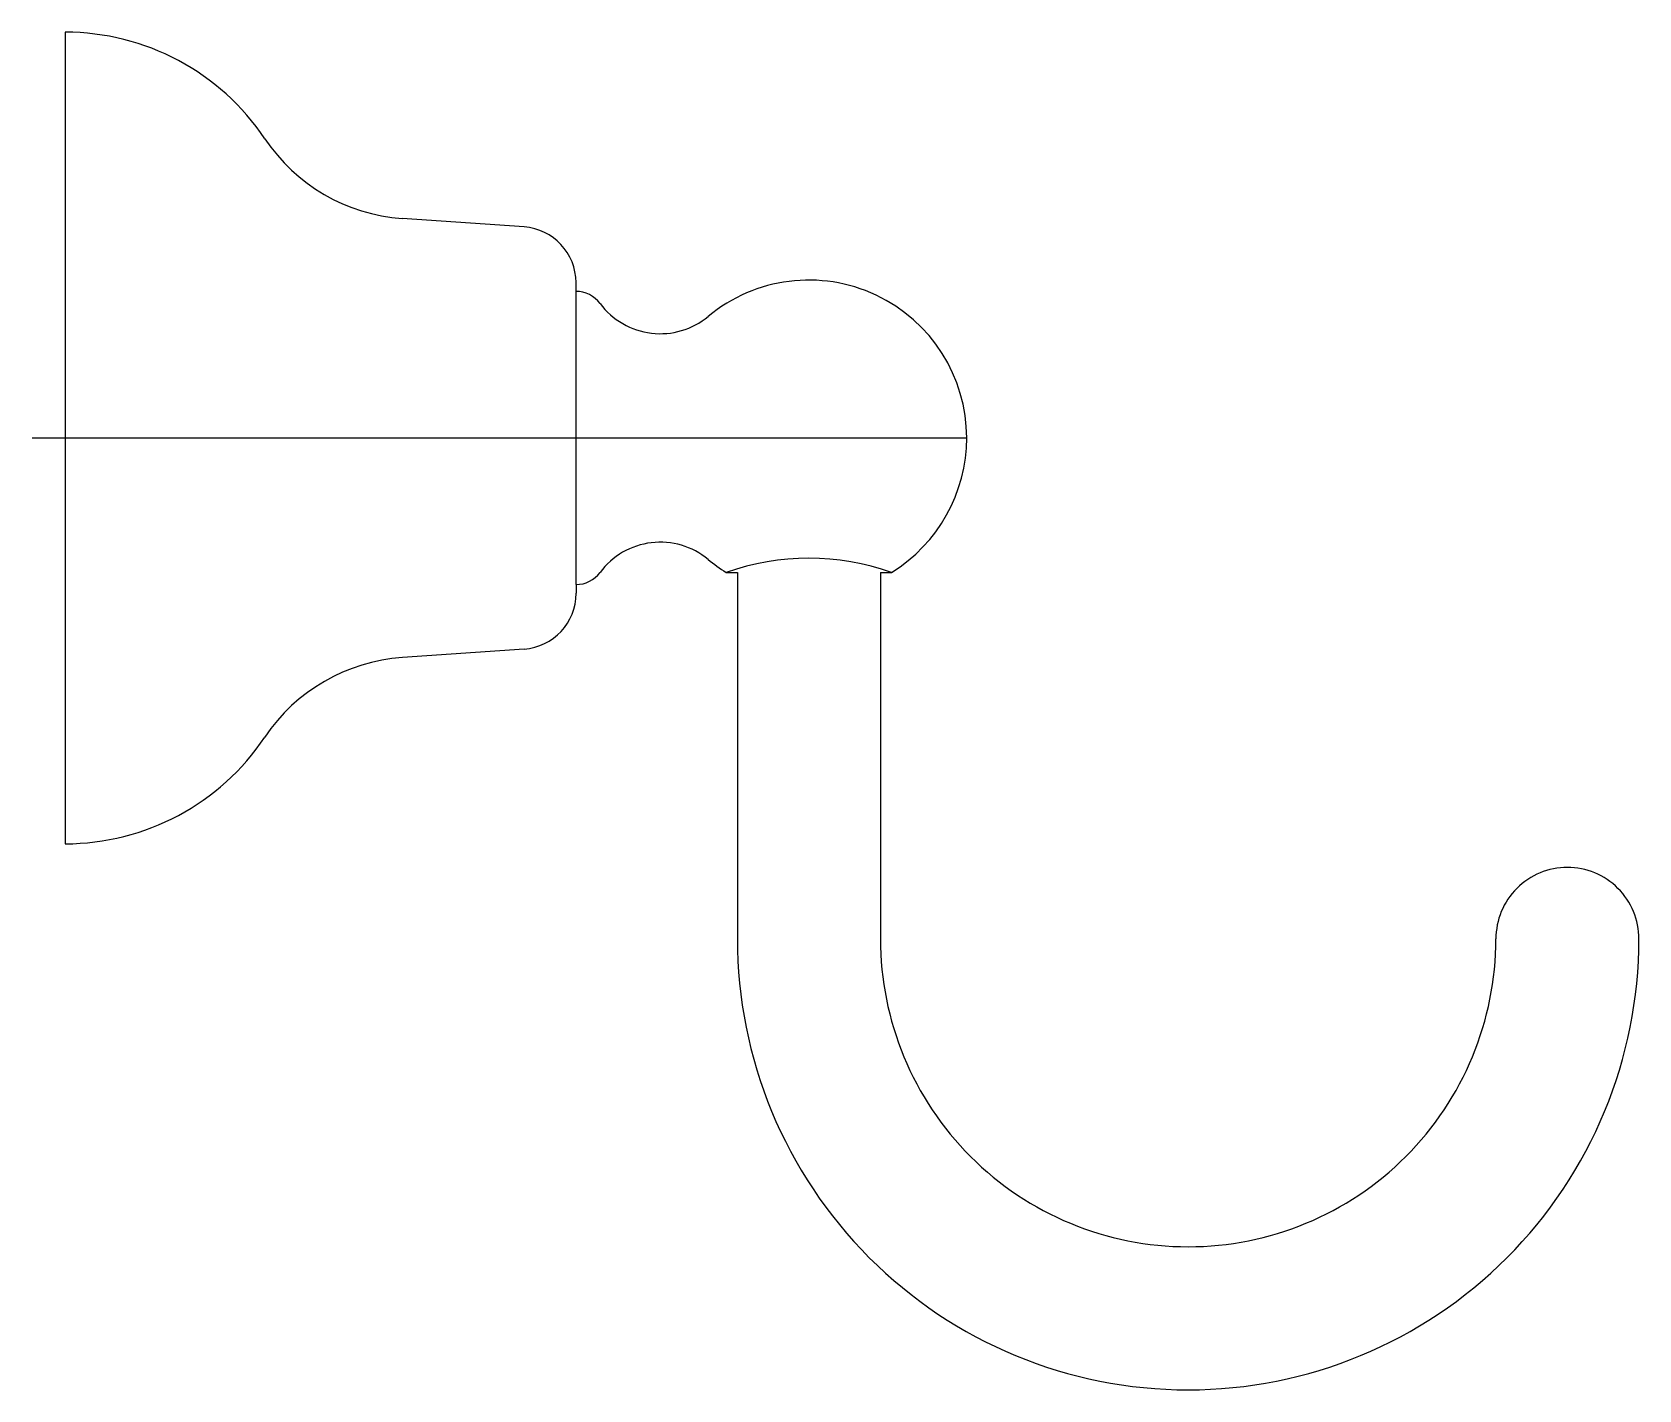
# Model space of a CAD drawing. Extents: x 0.909 to 1.016, y 76.547 to 76.637.
import ezdxf

# ---------------------------------------------------------------- set-up
doc = ezdxf.new("R2010")
doc.units = 0
doc.header["$LTSCALE"] = 0.2
doc.header["$MEASUREMENT"] = 0
doc.linetypes.add('AXES', pattern=[0.54, 0.3, -0.08, 0.08, -0.08])
doc.linetypes.add('CONTINU', pattern=[0])
doc.layers.get('0').update_dxf_attribs({"linetype": 'CONTINUOUS'})
doc.layers.add('DECA_EIXOS', color=5, linetype='AXES')

msp = doc.modelspace()

# ---------------------------------------------------------------- linework, layer by layer
at = {"linetype": 'CONTINU'}
for points in [[(0.92485, 76.63019, 0.250213), (0.91156, 76.63728)], [(0.92485, 76.63019, 0.231746), (0.93398, 76.62489)], [(0.94556, 76.62062, 0.39391), (0.9421, 76.62432)], [(0.97156, 76.61028, 0.634885), (0.95436, 76.61837)], [(0.94716, 76.61923, 0.236752), (0.94556, 76.62003)], [(0.94716, 76.61923, 0.429442), (0.95436, 76.61837)], [(0.96656, 76.60134, 0.260536), (0.97156, 76.61028)], [(0.95435, 76.6022, 0.429231), (0.94716, 76.60134)], [(0.95435, 76.6022, 0.035359), (0.95556, 76.60134)], [(0.96656, 76.60134, 0.170222), (0.95556, 76.60134)], [(0.94556, 76.60053, 0.236752), (0.94716, 76.60134)], [(0.9421, 76.59624, 0.394991), (0.94556, 76.59995)], [(0.934, 76.59567, 0.232062), (0.92485, 76.59038)], [(0.91156, 76.58328, 0.250213), (0.92485, 76.59038)], [(1.01154, 76.58171, 0.414214), (1.00678, 76.57695)], [(1.0163, 76.57695, 0.414214), (1.01154, 76.58171)], [(0.9563, 76.57697, 0.414402), (0.9863, 76.54695)], [(0.96582, 76.57695, 0.414214), (0.9863, 76.55647)], [(0.9863, 76.55647, 0.414241), (1.00678, 76.57695)], [(0.9863, 76.54695, 0.414214), (1.0163, 76.57695)]]:
    msp.add_lwpolyline(points, format="xyb", dxfattribs=at)
for points in [[(0.91156, 76.63728), (0.91156, 76.58328)], [(0.9421, 76.62432), (0.93398, 76.62489)], [(0.94556, 76.62003), (0.94556, 76.62062)], [(0.94556, 76.61028), (0.94556, 76.62003)], [(0.94556, 76.60053), (0.94556, 76.61028)], [(0.95556, 76.60134), (0.9563, 76.60134)], [(0.9563, 76.60134), (0.9563, 76.57697)], [(0.96582, 76.60134), (0.96582, 76.57695)], [(0.96582, 76.60134), (0.96656, 76.60134)], [(0.94556, 76.60053), (0.94556, 76.59995)], [(0.9421, 76.59624), (0.934, 76.59567)]]:
    msp.add_lwpolyline(points, dxfattribs=at)
at = {"layer": 'DECA_EIXOS'}
msp.add_lwpolyline([(0.90936, 76.61028), (0.97156, 76.61028)], dxfattribs=at)

doc.saveas('drawing.dxf')
